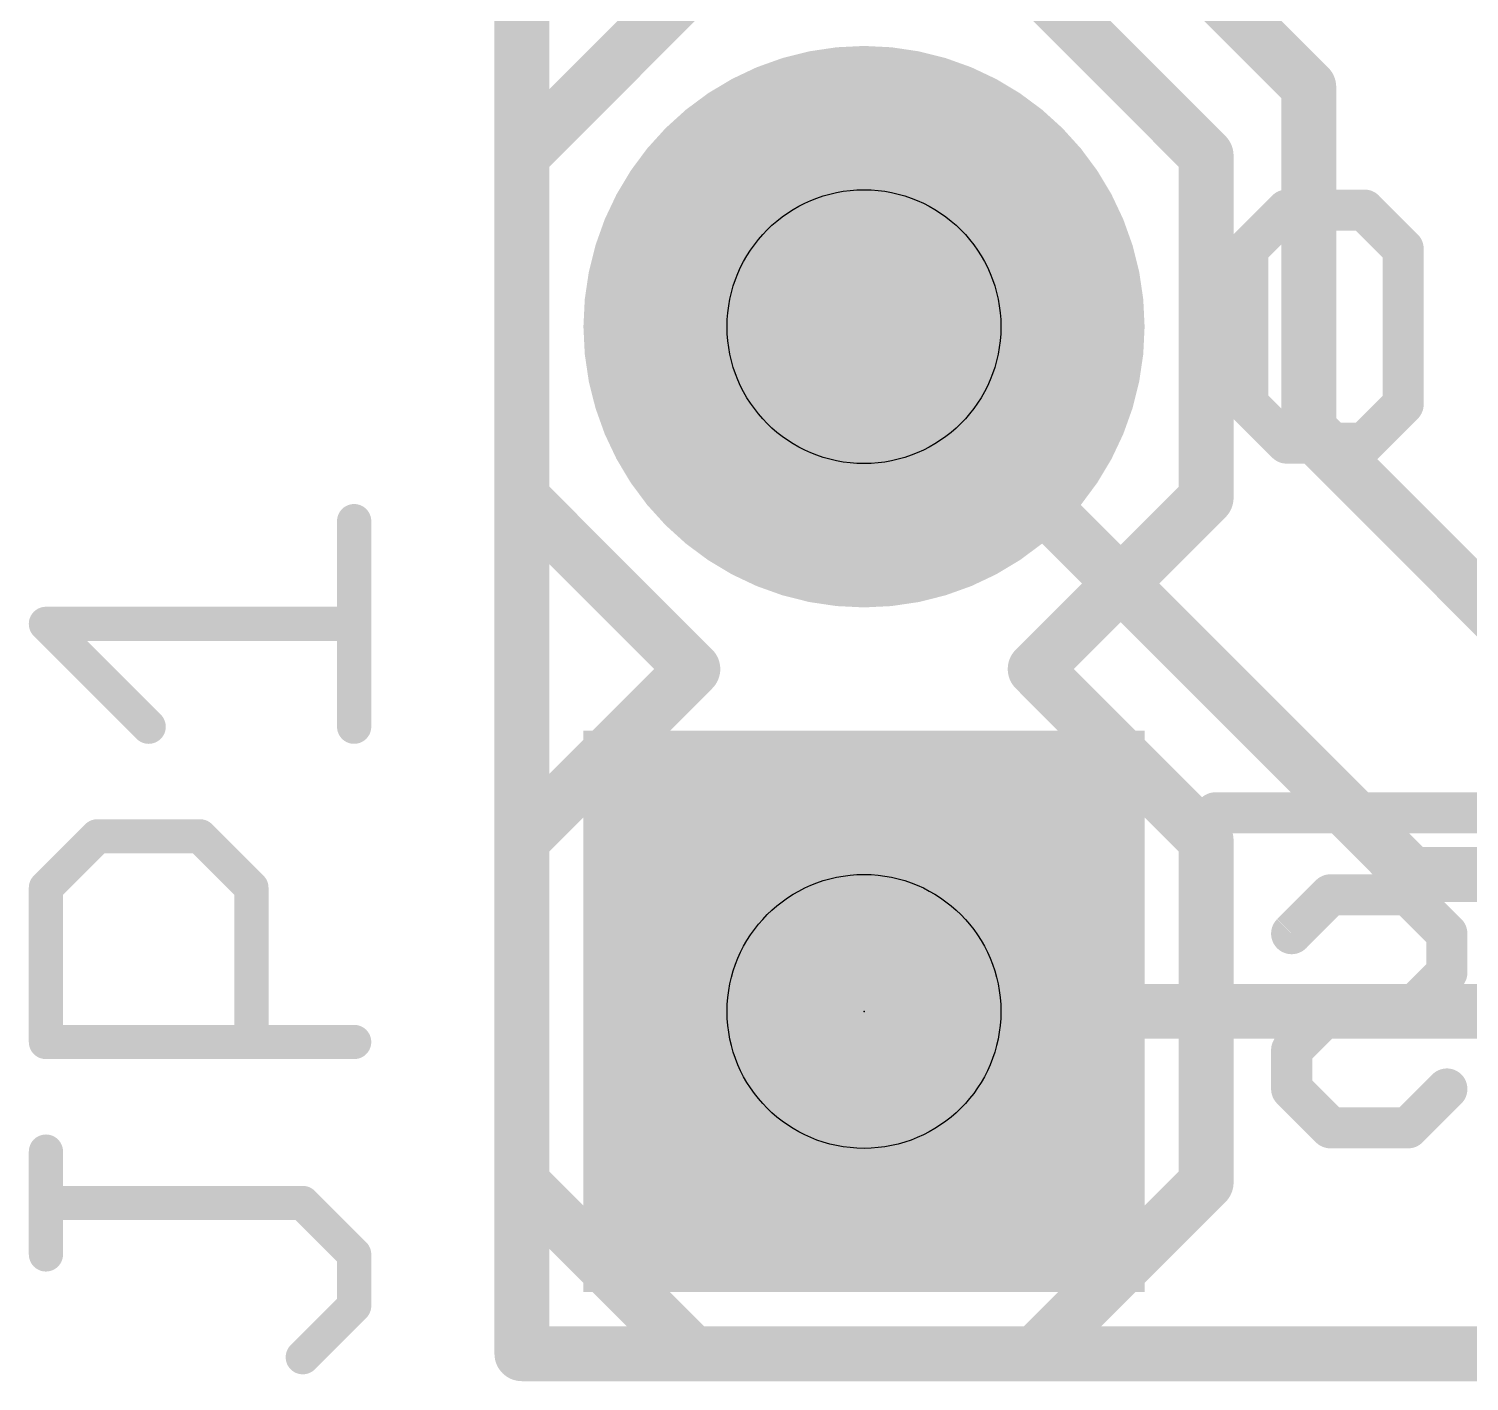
# Model space of a CAD drawing. Extents: x -98 to 15, y -2 to 10.
# Drawn here: x -1.83 to 3.52, y -0.1 to 4.91 of the extents above; entities that cross this region are included whole.
import ezdxf

# ---------------------------------------------------------------- set-up
doc = ezdxf.new("R2010")
doc.units = 0
for name, color, linetype in [('1', 12, 'CONTINUOUS'), ('16', 132, 'CONTINUOUS'), ('17', 110, 'CONTINUOUS'), ('20', 53, 'CONTINUOUS'), ('21', 53, 'CONTINUOUS'), ('22', 53, 'CONTINUOUS'), ('23', 53, 'CONTINUOUS'), ('25', 253, 'CONTINUOUS'), ('29', 253, 'CONTINUOUS'), ('30', 253, 'CONTINUOUS'), ('44', 253, 'CONTINUOUS'), ('51', 53, 'CONTINUOUS')]:
    doc.layers.add(name, color=color, linetype=linetype)

# ---------------------------------------------------------------- blocks, each defined once
blk = doc.blocks.new('RECT')
blk.add_solid([(-0.5, -0.5), (0.5, -0.5), (-0.5, 0.5), (0.5, 0.5)])
blk = doc.blocks.new('SQUAREP')
blk.add_solid([(-0.5, -0.5), (0.5, -0.5), (-0.5, 0.5), (0.5, 0.5)])
blk = doc.blocks.new('ROUNDP')
at = {"const_width": 0.5}
blk.add_lwpolyline([(0, -0.25, 1), (0, 0.25, 1), (0, -0.25)], format="xyb", dxfattribs=at)

msp = doc.modelspace()

# ---------------------------------------------------------------- linework, layer by layer
at = {"layer": '1', "const_width": 0.2032}
for points in [[(2.921, 4.699), (1.27, 6.35)], [(2.921, 3.429), (2.921, 4.699)], [(3.302, 1.778), (1.27, 3.81)], [(3.937, 2.413), (2.921, 3.429)], [(6.096, 1.778), (3.302, 1.778)], [(6.35, 1.27), (1.27, 1.27)]]:
    msp.add_lwpolyline(points, dxfattribs=at)
at = {"layer": '1', "const_width": 0.1016}
for points in [[(2.9718, 4.699, 1), (2.8702, 4.699)], [(2.8851, 4.6631, 1), (2.9569, 4.7349)], [(1.3059, 3.8459, 1), (1.2341, 3.7741)], [(2.9569, 3.4649, 1), (2.8851, 3.3931)], [(2.8702, 3.429, 1), (2.9718, 3.429)], [(3.302, 1.8288, 1), (3.302, 1.7272)], [(3.2661, 1.7421, 1), (3.3379, 1.8139)], [(1.27, 1.3208, 1), (1.27, 1.2192)]]:
    msp.add_lwpolyline(points, format="xyb", dxfattribs=at)
at = {"layer": '16', "const_width": 0.2032}
for points in [[(0, 0), (0, 10.16)], [(12.7, 0), (0, 0)]]:
    msp.add_lwpolyline(points, dxfattribs=at)
at = {"layer": '16', "const_width": 0.1016}
for points in [[(0, 0.0508, 1), (0, -0.0508)], [(-0.0508, 0, 1), (0.0508, 0)]]:
    msp.add_lwpolyline(points, format="xyb", dxfattribs=at)
at = {"layer": '20', "const_width": 0.2032}
for points in [[(0, 10.16), (0, 0)], [(0, 0), (12.7, 0)]]:
    msp.add_lwpolyline(points, dxfattribs=at)
at = {"layer": '20', "const_width": 0.1016}
for points in [[(0, 0.0508, 1), (0, -0.0508)], [(-0.0508, 0, 1), (0.0508, 0)]]:
    msp.add_lwpolyline(points, format="xyb", dxfattribs=at)
at = {"layer": '21', "const_width": 0.2032}
for points in [[(0, 4.445), (0.635, 5.08)], [(1.905, 5.08), (2.54, 4.445)], [(0, 3.175), (0, 4.445)], [(2.54, 4.445), (2.54, 3.175)], [(0.635, 2.54), (0, 3.175)], [(2.54, 3.175), (1.905, 2.54)], [(0, 1.905), (0.635, 2.54)], [(1.905, 2.54), (2.54, 1.905)], [(0, 0.635), (0, 1.905)], [(2.54, 1.905), (2.54, 0.635)], [(0, 0.635), (0.635, 0)], [(1.905, 0), (2.54, 0.635)], [(0.635, 0), (1.905, 0)]]:
    msp.add_lwpolyline(points, dxfattribs=at)
at = {"layer": '21', "const_width": 0.1016}
for points in [[(0.0508, 4.445, 1), (-0.0508, 4.445)], [(2.5908, 4.445, 1), (2.4892, 4.445)], [(-0.0359, 4.4809, 1), (0.0359, 4.4091)], [(2.5041, 4.4091, 1), (2.5759, 4.4809)], [(0.0359, 3.2109, 1), (-0.0359, 3.1391)], [(2.5759, 3.1391, 1), (2.5041, 3.2109)], [(-0.0508, 3.175, 1), (0.0508, 3.175)], [(2.4892, 3.175, 1), (2.5908, 3.175)], [(0.6709, 2.5041, 1), (0.5991, 2.5759)], [(0.5991, 2.5041, 1), (0.6709, 2.5759)], [(1.9409, 2.5759, 1), (1.8691, 2.5041)], [(1.8691, 2.5759, 1), (1.9409, 2.5041)], [(0.0508, 1.905, 1), (-0.0508, 1.905)], [(-0.0359, 1.9409, 1), (0.0359, 1.8691)], [(2.5908, 1.905, 1), (2.4892, 1.905)], [(2.5041, 1.8691, 1), (2.5759, 1.9409)], [(0.0359, 0.6709, 1), (-0.0359, 0.5991)], [(2.5759, 0.5991, 1), (2.5041, 0.6709)], [(-0.0508, 0.635, 1), (0.0508, 0.635)], [(2.4892, 0.635, 1), (2.5908, 0.635)], [(0.635, 0.0508, 1), (0.635, -0.0508)], [(0.5991, -0.0359, 1), (0.6709, 0.0359)], [(1.8691, 0.0359, 1), (1.9409, -0.0359)], [(1.905, -0.0508, 1), (1.905, 0.0508)]]:
    msp.add_lwpolyline(points, format="xyb", dxfattribs=at)
at = {"layer": '22', "const_width": 0.1524}
for points in [[(2.6949, 4.0985), (2.8389, 4.2425)], [(2.8389, 4.2425), (3.127, 4.2425)], [(3.127, 4.2425), (3.2711, 4.0985)], [(2.6949, 3.5223), (2.6949, 4.0985)], [(3.2711, 4.0985), (3.2711, 3.5223)], [(2.8389, 3.3782), (2.6949, 3.5223)], [(3.2711, 3.5223), (3.127, 3.3782)], [(3.127, 3.3782), (2.8389, 3.3782)], [(4.445, 2.0066), (2.574, 2.0066)], [(2.8571, 1.5585), (3.0011, 1.7025)], [(3.0011, 1.7025), (3.2892, 1.7025)], [(3.2892, 1.7025), (3.4333, 1.5585)], [(3.4333, 1.5585), (3.4333, 1.4144)], [(3.4333, 1.4144), (3.2892, 1.2704)], [(3.0011, 1.2704), (2.8571, 1.1263)], [(3.2892, 1.2704), (3.0011, 1.2704)], [(2.8571, 1.1263), (2.8571, 0.9823)], [(2.8571, 0.9823), (3.0011, 0.8382)], [(3.2892, 0.8382), (3.4333, 0.9823)], [(3.0011, 0.8382), (3.2892, 0.8382)]]:
    msp.add_lwpolyline(points, dxfattribs=at)
at = {"layer": '22', "const_width": 0.0762}
for points in [[(2.8389, 4.2806, 1), (2.8389, 4.2044)], [(2.8659, 4.2156, 1), (2.812, 4.2695)], [(3.154, 4.2695, 1), (3.1001, 4.2156)], [(3.127, 4.2044, 1), (3.127, 4.2806)], [(2.733, 4.0985, 1), (2.6568, 4.0985)], [(3.3092, 4.0985, 1), (3.233, 4.0985)], [(2.6679, 4.1254, 1), (2.7218, 4.0715)], [(3.2441, 4.0715, 1), (3.298, 4.1254)], [(2.7218, 3.5492, 1), (2.6679, 3.4953)], [(3.298, 3.4953, 1), (3.2441, 3.5492)], [(2.6568, 3.5223, 1), (2.733, 3.5223)], [(3.233, 3.5223, 1), (3.3092, 3.5223)], [(2.8389, 3.4163, 1), (2.8389, 3.3401)], [(2.812, 3.3513, 1), (2.8659, 3.4051)], [(3.1001, 3.4051, 1), (3.154, 3.3513)], [(3.127, 3.3401, 1), (3.127, 3.4163)], [(2.574, 2.0447, 1), (2.574, 1.9685)], [(3.0011, 1.7406, 1), (3.0011, 1.6644)], [(3.0281, 1.6756, 1), (2.9742, 1.7295)], [(3.3162, 1.7295, 1), (3.2623, 1.6756)], [(3.2892, 1.6644, 1), (3.2892, 1.7406)], [(2.8301, 1.5854, 1), (2.884, 1.5315)], [(3.4714, 1.5585, 1), (3.3952, 1.5585)], [(3.4063, 1.5315, 1), (3.4602, 1.5854)], [(3.3952, 1.4144, 1), (3.4714, 1.4144)], [(3.4602, 1.3875, 1), (3.4063, 1.4414)], [(3.0011, 1.3085, 1), (3.0011, 1.2323)], [(3.0281, 1.2434, 1), (2.9742, 1.2973)], [(3.2892, 1.2323, 1), (3.2892, 1.3085)], [(3.2623, 1.2973, 1), (3.3162, 1.2434)], [(2.8301, 1.1533, 1), (2.884, 1.0994)], [(2.8952, 1.1263, 1), (2.819, 1.1263)], [(2.884, 1.0092, 1), (2.8301, 0.9553)], [(2.819, 0.9823, 1), (2.8952, 0.9823)], [(3.4602, 0.9553, 1), (3.4063, 1.0092)], [(3.0011, 0.8763, 1), (3.0011, 0.8001)], [(3.2892, 0.8001, 1), (3.2892, 0.8763)], [(2.9742, 0.8113, 1), (3.0281, 0.8651)], [(3.2623, 0.8651, 1), (3.3162, 0.8113)]]:
    msp.add_lwpolyline(points, format="xyb", dxfattribs=at)
at = {"layer": '23'}
msp.add_point((1.27, 1.27), dxfattribs=at)
at = {"layer": '25', "const_width": 0.127}
for points in [[(-0.6223, 2.3261), (-0.6223, 3.0887)], [(-1.385, 2.3261), (-1.7663, 2.7074)], [(-1.7663, 2.7074), (-0.6223, 2.7074)], [(-1.7663, 1.7287), (-1.5756, 1.9193)], [(-1.5756, 1.9193), (-1.1943, 1.9193)], [(-1.1943, 1.9193), (-1.0036, 1.7287)], [(-1.7663, 1.1567), (-1.7663, 1.7287)], [(-1.0036, 1.7287), (-1.0036, 1.1567)], [(-0.6223, 1.1567), (-1.7663, 1.1567)], [(-1.7663, 0.3686), (-1.7663, 0.75)], [(-0.813, 0.5593), (-1.7663, 0.5593)], [(-0.6223, 0.3686), (-0.813, 0.5593)], [(-0.6223, 0.178), (-0.6223, 0.3686)], [(-0.813, -0.0127), (-0.6223, 0.178)]]:
    msp.add_lwpolyline(points, dxfattribs=at)
at = {"layer": '25', "const_width": 0.0635}
for points in [[(-0.5906, 3.0887, 1), (-0.6541, 3.0887)], [(-1.7663, 2.7392, 1), (-1.7663, 2.6757)], [(-1.7438, 2.7299, 1), (-1.7887, 2.685)], [(-0.6223, 2.6757, 1), (-0.6223, 2.7392)], [(-1.4074, 2.3036, 1), (-1.3625, 2.3485)], [(-0.6541, 2.3261, 1), (-0.5906, 2.3261)], [(-1.5756, 1.9511, 1), (-1.5756, 1.8876)], [(-1.5532, 1.8969, 1), (-1.5981, 1.9418)], [(-1.1718, 1.9418, 1), (-1.2167, 1.8969)], [(-1.1943, 1.8876, 1), (-1.1943, 1.9511)], [(-1.7345, 1.7287, 1), (-1.798, 1.7287)], [(-1.7887, 1.7511, 1), (-1.7438, 1.7062)], [(-0.9719, 1.7287, 1), (-1.0354, 1.7287)], [(-1.0261, 1.7062, 1), (-0.9812, 1.7511)], [(-1.7663, 1.1884, 1), (-1.7663, 1.1249)], [(-1.798, 1.1567, 1), (-1.7345, 1.1567)], [(-1.0354, 1.1567, 1), (-0.9719, 1.1567)], [(-0.6223, 1.1249, 1), (-0.6223, 1.1884)], [(-1.7345, 0.75, 1), (-1.798, 0.75)], [(-1.7663, 0.591, 1), (-1.7663, 0.5275)], [(-0.7905, 0.5817, 1), (-0.8354, 0.5368)], [(-0.813, 0.5275, 1), (-0.813, 0.591)], [(-0.5906, 0.3686, 1), (-0.6541, 0.3686)], [(-1.798, 0.3686, 1), (-1.7345, 0.3686)], [(-0.6448, 0.3462, 1), (-0.5998, 0.3911)], [(-0.5998, 0.1555, 1), (-0.6448, 0.2004)], [(-0.6541, 0.178, 1), (-0.5906, 0.178)], [(-0.8354, 0.0098, 1), (-0.7905, -0.0352)]]:
    msp.add_lwpolyline(points, format="xyb", dxfattribs=at)
at = {"layer": '44'}
for centre in [(1.27, 3.81), (1.27, 1.27)]:
    msp.add_circle(centre, 0.508, dxfattribs=at)

# ---------------------------------------------------------------- block references
at = {"layer": '17', "xscale": 1.8796, "yscale": 1.8796, "rotation": 180}
for name, p in [('ROUNDP', (1.27, 3.81)), ('ROUNDP', (1.27, 3.81)), ('SQUAREP', (1.27, 1.27)), ('SQUAREP', (1.27, 1.27))]:
    msp.add_blockref(name, p, dxfattribs=at)
at = {"layer": '29', "xscale": 2.0828, "yscale": 2.0828, "rotation": 180}
for name, p in [('ROUNDP', (1.27, 3.81)), ('SQUAREP', (1.27, 1.27))]:
    msp.add_blockref(name, p, dxfattribs=at)
at = {"layer": '30', "xscale": 2.0828, "yscale": 2.0828, "rotation": 180}
for name, p in [('ROUNDP', (1.27, 3.81)), ('SQUAREP', (1.27, 1.27))]:
    msp.add_blockref(name, p, dxfattribs=at)
at = {"layer": '51', "xscale": 0.508, "yscale": 0.508, "rotation": 90}
for p in [(1.27, 3.81), (1.27, 1.27)]:
    msp.add_blockref('RECT', p, dxfattribs=at)

doc.saveas('drawing.dxf')
